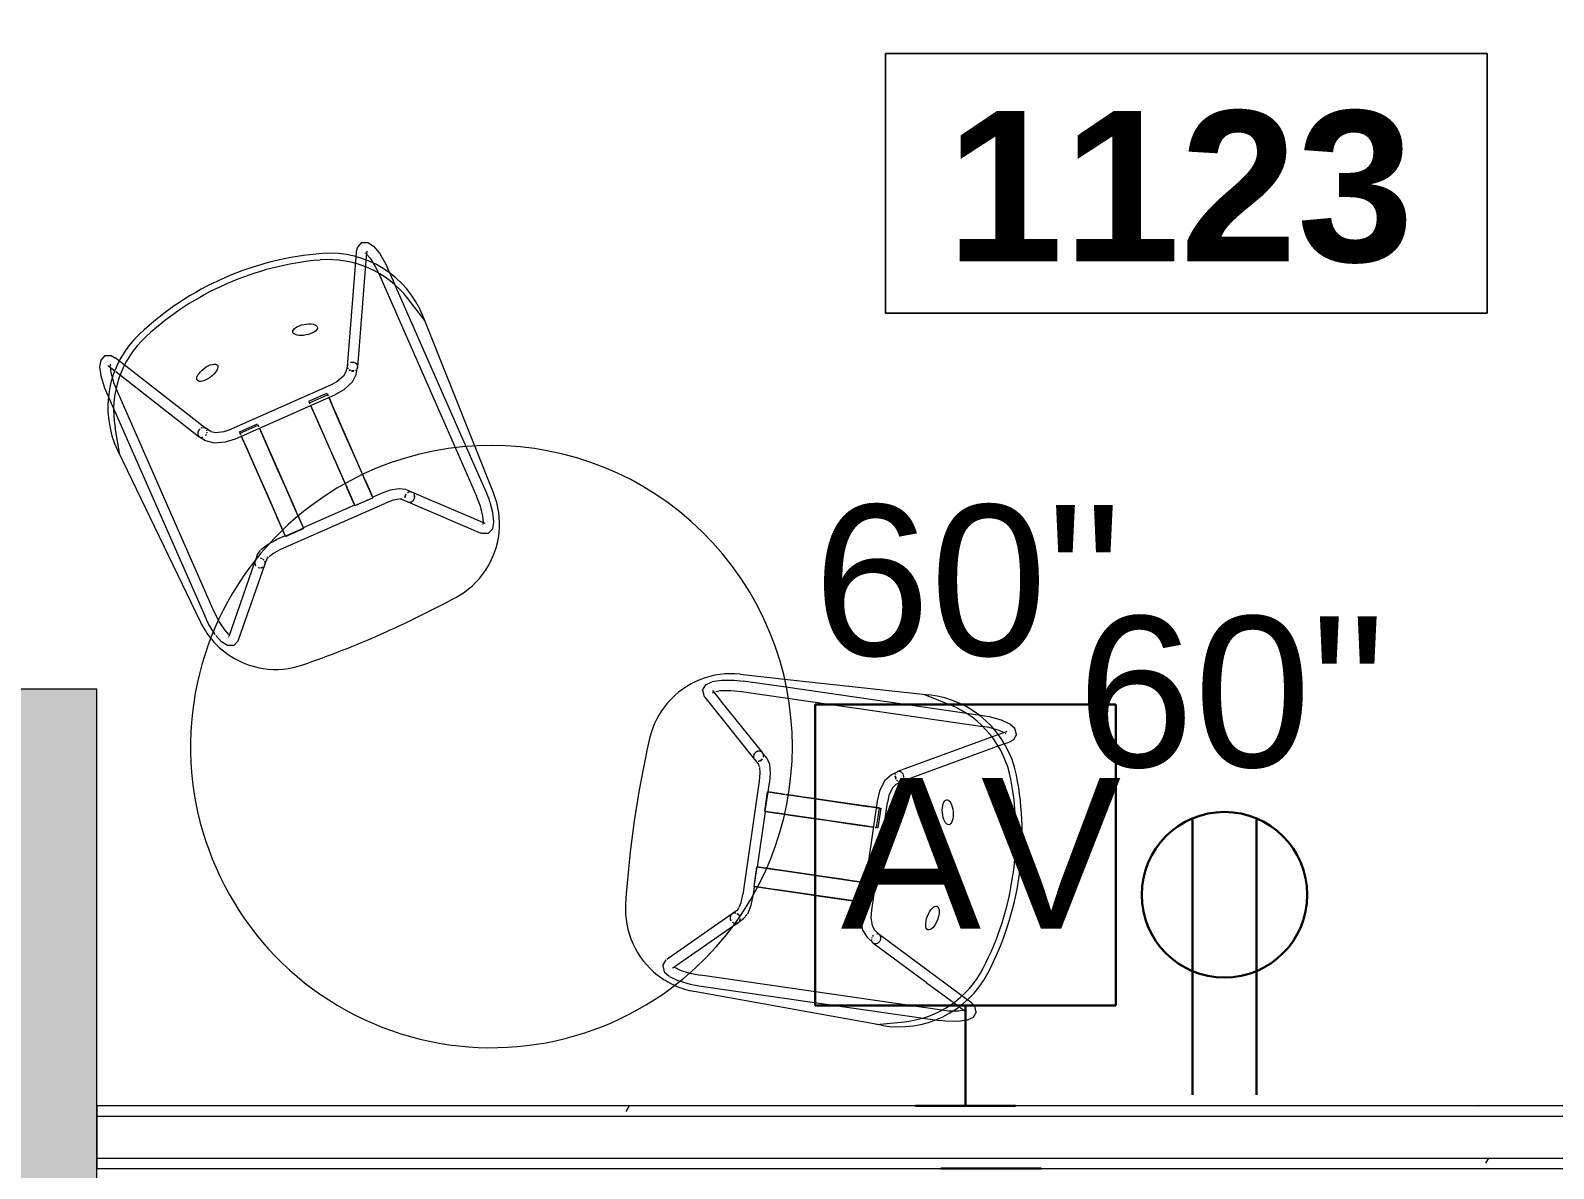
# Model space of a CAD drawing. Header units: inches. Extents: x 6664 to 8129, y 209 to 1287.
# Drawn here: x 6723 to 6814.1, y 759.2 to 827.2 of the extents above; entities that cross this region are included whole.
import ezdxf

# ---------------------------------------------------------------- set-up
doc = ezdxf.new("R2010")
doc.units = ezdxf.units.IN
doc.header["$MEASUREMENT"] = 0
for name, color, linetype, lineweight in [('A-ANNO-NOTE', 131, 'Continuous', 30), ('A-AREA-IDEN', 2, 'Continuous', 9), ('A-COLS', 52, 'Continuous', 13), ('A-WALL', 113, 'Continuous', 13), ('A-WALL-PATT', 111, 'Continuous', 13), ('I-FURN', 30, 'Continuous', 9), ('I-WALL', 2, 'Continuous', 9)]:
    doc.layers.add(name, color=color, linetype=linetype, lineweight=lineweight)
doc.styles.add('Swis721 Lt BT', font='swissl.ttf', dxfattribs={"height": 9})
doc.styles.add('Swis721 Lt BT_B', font='', dxfattribs={"height": 9})
doc.styles.get('Swis721 Lt BT_B').set_extended_font_data('Swis721 Lt BT', bold=True)
pattern_1 = [(0, (0, 0), (30.72, 7.68), [1.267, -21.773, 1.267, -21.773, -122.88]), (0, (0, 0), (30.72, 7.68), [-46.08, 1.267, -44.813, 1.267, -21.773, -53.76]), (0, (0, 0), (30.72, 7.68), [-115.2, 1.267, -14.093, 1.267, -37.133]), (120, (11.52, 3.84), (-22.011075, 22.7643), [1.267, -21.773, 1.267, -21.773, -122.88]), (120, (11.52, 3.84), (-22.011075, 22.7643), [-46.08, 1.267, -44.813, 1.267, -21.773, -53.76]), (120, (11.52, 3.84), (-22.011075, 22.7643), [-115.2, 1.267, -14.093, 1.267, -37.133]), (240, (15.36, 19.2), (-8.708925, -30.4443), [1.267, -21.773, 1.267, -21.773, -122.88]), (240, (15.36, 19.2), (-8.708925, -30.4443), [-46.08, 1.267, -44.813, 1.267, -21.773, -53.76]), (240, (15.36, 19.2), (-8.708925, -30.4443), [-115.2, 1.267, -14.093, 1.267, -37.133])]

# ---------------------------------------------------------------- blocks, each defined once
blk = doc.blocks.new('MEZ-Round_Top-Davis_Furniture-2 - 36x36x29-R-7001319-11th FLOOR POWER _ SIGNAL')
at = {"layer": 'I-FURN'}
for start, end in [(90, 270), (270, 90)]:
    blk.add_arc((0, 0), 18, start, end, dxfattribs=at)
blk = doc.blocks.new('HighTower_Eyes_Guest1 - HighTower_Eyes_Guest-V110-11th FLOOR POWER _ SIGNAL')
at = {"layer": 'I-FURN'}
for p, q in [((-7.715, 8.958), (-7.877, 9.259)), ((7.877, 9.259), (7.715, 8.958)), ((-8.471, 9.029), (-8.427, 8.964)), ((-8.427, 8.964), (-8.197, 8.536)), ((-8.327, 8.987), (-8.357, 8.936)), ((-8.302, 9.029), (-8.326, 8.989)), ((-8.175, 8.495), (-5.18, 2.919)), ((-4.629, 3.215), (-7.715, 8.958)), ((7.595, 8.734), (4.621, 3.199)), ((5.171, 2.904), (8.197, 8.536)), ((7.715, 8.958), (7.607, 8.757)), ((8.197, 8.536), (8.427, 8.964)), ((8.326, 8.989), (8.357, 8.938)), ((8.471, 9.029), (8.427, 8.964)), ((8.525, 8.218), (8.561, 7.955)), ((-9.199, 7.566), (-9.199, 7.229)), ((-8.574, -7.02), (-8.574, 7.566)), ((8.561, 7.955), (8.574, 7.566)), ((8.574, 7.566), (8.574, -3.887)), ((9.199, 7.229), (9.199, 7.566)), ((-9.199, 7.229), (-9.199, -7.02)), ((9.199, 6.555), (9.199, 7.185)), ((9.199, -4.117), (9.199, 6.533)), ((-9.968, 3.844), (-9.567, 5.453)), ((9.968, 3.844), (9.567, 5.453)), ((-9.978, 4.107), (-9.581, -7.252)), ((9.684, -4.295), (9.978, 4.107)), ((-5.162, 2.9), (-4.924, 2.564)), ((-4.414, 2.926), (-4.652, 3.262)), ((4.652, 3.262), (4.414, 2.926)), ((4.924, 2.564), (5.162, 2.9)), ((-3.859, 1.998), (-3.251, 1.942)), ((-3.682, 2.601), (-3.251, 2.567)), ((3.251, 2.567), (-3.251, 2.567)), ((-3.251, 1.942), (3.251, 1.942)), ((-2.858, 2.223), (-1.677, 2.223)), ((-2.858, 2.103), (-2.858, 2.174)), ((-2.858, 2.174), (-2.858, 2.121)), ((-2.858, 2.121), (-1.677, 2.121)), ((-2.858, 2.037), (-2.858, 2.099)), ((-2.858, 2.099), (-2.858, 2.037)), ((-2.858, 1.758), (-2.858, 1.958)), ((-2.858, 1.954), (-2.858, 1.45)), ((-1.677, 2.161), (-1.677, 2.103)), ((-1.677, 2.037), (-1.677, 2.087)), ((-1.677, 2.087), (-1.677, 2.037)), ((-1.677, 1.958), (-1.677, 1.758)), ((-1.677, 1.45), (-1.677, 1.954)), ((1.677, 2.223), (2.858, 2.223)), ((1.677, 2.121), (1.677, 2.179)), ((1.677, 2.179), (1.677, 2.121)), ((1.677, 2.121), (2.858, 2.121)), ((1.677, 2.053), (1.677, 2.103)), ((1.677, 2.103), (1.677, 2.053)), ((1.677, 1.962), (1.677, 0.384)), ((1.677, 1.758), (1.677, 1.958)), ((2.858, 2.121), (2.858, 2.179)), ((2.858, 2.179), (2.858, 2.108)), ((2.858, 2.041), (2.858, 2.103)), ((2.858, 2.103), (2.858, 2.041)), ((2.858, 1.958), (2.858, 1.758)), ((2.858, 1.45), (2.858, 1.956)), ((3.859, 1.998), (3.251, 1.942)), ((-2.858, 1.431), (-2.858, 1.758)), ((-2.858, 1.431), (-2.858, 0.384)), ((-2.858, -3.207), (-2.858, 1.431)), ((-1.677, 1.758), (-1.677, 1.662)), ((-1.677, 1.662), (-1.677, 1.551)), ((-1.677, 1.551), (-1.677, 1.431)), ((-1.677, 1.431), (-1.677, -3.207)), ((-1.677, 0.384), (-1.677, 1.431)), ((1.677, 1.431), (1.677, 1.758)), ((1.677, -3.197), (1.677, 1.431)), ((2.858, 1.758), (2.858, 1.662)), ((2.858, 1.662), (2.858, 1.551)), ((2.858, 1.551), (2.858, 1.431)), ((2.858, 1.431), (2.858, -3.127)), ((2.858, 0.384), (2.858, 1.431)), ((-2.858, 0.384), (-2.858, -0.754)), ((-1.677, -0.754), (-1.677, 0.384)), ((1.677, 0.384), (1.677, -0.754)), ((2.858, -0.754), (2.858, 0.384)), ((-2.858, -0.754), (-2.858, -1.82)), ((-1.677, -1.82), (-1.677, -0.754)), ((1.677, -0.754), (1.677, -1.82)), ((2.858, -1.82), (2.858, -0.754)), ((-2.858, -1.82), (-2.858, -3.073)), ((-1.677, -3.073), (-1.677, -1.82)), ((1.677, -1.82), (1.677, -3.073)), ((2.858, -3.073), (2.858, -1.82)), ((-2.858, -3.073), (-2.858, -4.233)), ((-2.858, -3.373), (-2.858, -3.207)), ((-2.858, -3.535), (-2.858, -3.373)), ((-2.858, -4.233), (-2.858, -3.535)), ((-1.677, -3.855), (-1.677, -3.073)), ((-1.677, -3.207), (-1.677, -3.535)), ((-1.677, -3.535), (-1.677, -3.855)), ((1.677, -3.073), (1.677, -3.197)), ((1.677, -3.245), (1.677, -4.557)), ((1.677, -3.535), (1.677, -3.245)), ((1.677, -4.557), (1.677, -3.535)), ((2.858, -3.127), (2.858, -3.073)), ((2.858, -3.127), (2.858, -3.207)), ((2.858, -3.207), (2.858, -3.127)), ((2.858, -3.23), (2.858, -3.535)), ((2.858, -4.582), (2.858, -3.23)), ((2.858, -3.535), (2.858, -4.582)), ((-2.858, -4.233), (-2.858, -4.583)), ((-2.858, -4.602), (-2.858, -4.233)), ((-1.677, -3.855), (-1.677, -4.602)), ((-1.677, -4.583), (-1.677, -3.855)), ((8.574, -3.887), (8.574, -7.02)), ((9.199, -7.02), (9.199, -4.117)), ((9.581, -7.252), (9.684, -4.295)), ((-5.177, -5.295), (-8.377, -8.719)), ((-5.124, -5.238), (-5.177, -5.295)), ((-4.85, -4.951), (-5.128, -5.245)), ((-4.85, -4.951), (-4.565, -4.774)), ((-4.673, -5.674), (-4.396, -5.38)), ((-4.52, -4.746), (-3.984, -4.616)), ((-4.397, -5.381), (-4.279, -5.323)), ((-3.984, -4.616), (-3.836, -4.606)), ((-3.836, -4.606), (-3.731, -4.599)), ((-3.697, -4.596), (-3.421, -4.578)), ((-2.858, -4.578), (-3.421, -4.578)), ((-3.421, -5.203), (3.421, -5.203)), ((-2.858, -4.578), (-2.858, -4.589)), ((-2.858, -4.602), (-2.858, -4.578)), ((-2.858, -4.589), (-2.858, -4.614)), ((-1.677, -4.602), (-2.858, -4.602)), ((-2.858, -4.614), (-1.677, -4.614)), ((1.677, -4.578), (-1.677, -4.578)), ((-1.677, -4.589), (-1.677, -4.578)), ((-1.677, -4.578), (-1.677, -4.602)), ((-1.677, -4.614), (-1.677, -4.589)), ((1.677, -4.589), (1.677, -4.578)), ((1.677, -4.578), (1.677, -4.602)), ((1.677, -4.614), (1.677, -4.589)), ((1.677, -4.602), (2.858, -4.602)), ((2.858, -4.614), (1.677, -4.614)), ((3.421, -4.578), (2.858, -4.578)), ((2.858, -4.583), (2.858, -4.578)), ((2.858, -4.578), (2.858, -4.589)), ((2.858, -4.578), (2.858, -4.578)), ((2.858, -4.602), (2.858, -4.583)), ((2.858, -4.589), (2.858, -4.614)), ((4.397, -5.381), (4.279, -5.323)), ((4.396, -5.38), (4.673, -5.674)), ((5.128, -5.245), (4.85, -4.951)), ((6.11, -6.294), (5.124, -5.239)), ((-7.92, -9.146), (-4.667, -5.665)), ((4.668, -5.666), (7.92, -9.146)), ((8.377, -8.719), (6.128, -6.313)), ((-8.547, -7.576), (-8.574, -7.02)), ((-9.074, -8.305), (-9.096, -8.146)), ((9.074, -8.305), (9.159, -7.693)), ((-8.383, -8.726), (-8.377, -8.719)), ((8.252, -8.719), (8.279, -8.678)), ((8.32, -8.615), (8.441, -8.267)), ((8.383, -8.726), (8.377, -8.719)), ((8.669, -9.188), (8.898, -8.853)), ((8.903, -8.845), (9.074, -8.305)), ((8.315, -9.333), (8.669, -9.188))]:
    blk.add_line(p, q, dxfattribs=at)
at = {"layer": 'I-FURN', "flags": 128}
for points in [[(-8.387, 9.629), (-8.728, 9.487), (-8.949, 9.15), (-9.106, 8.614), (-9.192, 7.871), (-9.199, 7.566)], [(-8.387, 9.629), (-8.046, 9.487), (-7.877, 9.259)], [(8.387, 9.629), (8.046, 9.487), (7.877, 9.259)], [(8.387, 9.629), (8.728, 9.487), (8.949, 9.15), (9.106, 8.614), (9.192, 7.871), (9.199, 7.566)], [(-8.525, 8.218), (-8.561, 7.955), (-8.574, 7.566)], [(-8.381, 8.878), (-8.479, 8.562), (-8.525, 8.218)], [(8.381, 8.878), (8.479, 8.562), (8.525, 8.218)], [(-4.414, 2.926), (-4.173, 2.748), (-3.682, 2.601)], [(4.414, 2.926), (4.173, 2.748), (3.682, 2.601), (3.251, 2.567)], [(-4.924, 2.564), (-4.508, 2.217), (-3.859, 1.998)], [(4.924, 2.564), (4.508, 2.217), (3.859, 1.998)], [(-4.237, -5.313), (-3.909, -5.236), (-3.421, -5.203)], [(4.85, -4.951), (4.52, -4.746), (3.984, -4.616), (3.421, -4.578)], [(4.237, -5.313), (3.909, -5.236), (3.421, -5.203)], [(-9.096, -8.146), (-9.18, -7.548), (-9.199, -7.02)], [(8.441, -8.267), (8.543, -7.661), (8.574, -7.02)], [(9.166, -7.65), (9.18, -7.548), (9.199, -7.02)], [(-8.32, -8.615), (-8.441, -8.267), (-8.543, -7.661), (-8.547, -7.576)], [(-8.315, -9.333), (-8.669, -9.188), (-8.903, -8.845), (-9.058, -8.354)], [(-8.315, -9.333), (-7.962, -9.188), (-7.92, -9.146)], [(8.314, -9.332), (7.962, -9.188), (7.92, -9.146)]]:
    blk.add_lwpolyline(points, dxfattribs=at)
at = {"layer": 'I-FURN'}
for centre, radius, start, end in [((0, -6.944), 17.943, 70.52754, 109.47246), ((0, -6.944), 17.943, 70.52754, 109.47246), ((0, -6.944), 17.568, 71.10821, 108.89179), ((-3.981, 4.316), 6, 109.47246, 182), ((-3.746, 4.001), 6, 108.89179, 166), ((3.746, 4.001), 6, 14, 71.10821), ((3.981, 4.316), 6, 358, 70.52754), ((-4.584, -7.077), 5, 182, 195.88605), ((4.584, -7.077), 5, 330.22789, 358), ((-4.584, -7.077), 5, 195.96473, 237.54422), ((4.584, -7.077), 5, 274.68367, 330.22789), ((-4.584, -7.077), 5, 237.54422, 265.31633), ((0, 48.875), 61.139, 265.31633, 270), ((0, 48.875), 61.139, 270, 274.68367)]:
    blk.add_arc(centre, radius, start, end, dxfattribs=at)
for centre, major_axis in [((-3.194, 6.224), (0.731, 0.169)), ((3.194, 6.224), (-0.731, 0.169))]:
    blk.add_ellipse(centre, major_axis=major_axis, ratio=0.429347, dxfattribs=at)
for centre, major_axis, ratio, start_param, end_param in [((-4.904, 3.067), (0.275, 0.148), 0.846149, 2.575837, 2.837636), ((-4.904, 3.067), (0.275, 0.148), 0.846149, 2.314038, 2.575837), ((-4.904, 3.067), (0.275, 0.148), 0.846149, 2.837636, 3.099436), ((-4.907, 3.081), (0.255, 0.181), 0.826969, 2.348734, 2.610534), ((-4.907, 3.081), (0.255, 0.181), 0.826969, 2.610534, 2.872333), ((-4.904, 3.067), (0.275, 0.148), 0.846149, 3.099436, 3.546392), ((-4.904, 3.067), (0.275, 0.148), 0.846149, 2.052238, 2.314038), ((-4.907, 3.081), (0.255, 0.181), 0.826969, 3.134132, 3.328636), ((-4.904, 3.067), (0.275, 0.148), 0.846149, 1.26684, 2.052238), ((-4.907, 3.081), (0.255, 0.181), 0.826969, 3.670142, 3.899693), ((-4.904, 3.067), (0.275, 0.148), 0.846149, 0.847322, 1.005041), ((-4.907, 3.081), (0.255, 0.181), 0.826969, 4.507518, 4.704929), ((-4.904, 3.067), (0.275, 0.148), 0.846149, 4.670232, 4.932031), ((-4.904, 3.067), (0.275, 0.148), 0.846149, 0.56645, 0.743241), ((-4.904, 3.067), (0.275, 0.148), 0.846149, 0.245101, 0.481442), ((-4.904, 3.067), (0.275, 0.148), 0.846149, 5.193831, 5.348703), ((-4.904, 3.067), (0.275, 0.148), 0.846149, 0, 0.219642), ((-4.907, 3.081), (0.255, 0.181), 0.826969, 6.042005, 6.283185), ((-4.904, 3.067), (0.275, 0.148), 0.846149, 6.241028, 6.283185), ((-4.907, 3.081), (0.255, 0.181), 0.826969, 5.50754, 5.687096), ((4.896, 3.052), (-0.275, 0.148), 0.846149, 0.345403, 0.565756), ((4.896, 3.052), (-0.275, 0.148), 0.846149, 6.063543, 6.500328), ((4.896, 3.052), (-0.275, 0.148), 0.846149, 0.827555, 1.089355), ((4.907, 3.081), (-0.255, 0.181), 0.826969, 0, 0.24118), ((4.907, 3.081), (-0.255, 0.181), 0.826969, 1.144881, 1.316457), ((4.896, 3.052), (-0.275, 0.148), 0.846149, 5.801744, 5.998375), ((4.896, 3.052), (-0.275, 0.148), 0.846149, 1.354803, 1.853974), ((4.907, 3.081), (-0.255, 0.181), 0.826969, 1.606635, 1.840056), ((4.907, 3.081), (-0.255, 0.181), 0.826969, 1.940439, 2.101855), ((4.896, 3.052), (-0.275, 0.148), 0.846149, 4.492747, 5.172895), ((4.896, 3.052), (-0.275, 0.148), 0.846149, 2.218705, 2.398351), ((4.896, 3.052), (-0.275, 0.148), 0.846149, 3.18375, 4.492747), ((4.896, 3.052), (-0.275, 0.148), 0.846149, 2.707661, 3.18375), ((4.907, 3.081), (-0.255, 0.181), 0.826969, 2.887254, 3.141593), ((4.907, 3.081), (-0.255, 0.181), 0.826969, 3.141593, 3.149053), ((4.907, 3.081), (-0.255, 0.181), 0.826969, 3.479886, 3.672652), ((-4.9, -5.46), (-0.227, 0.214), 0.915808, 0.507583, 0.712684), ((-4.9, -5.46), (-0.227, 0.214), 0.915808, 0.784647, 0.974484), ((-4.895, -5.452), (-0.228, 0.213), 0.916448, 0.533321, 0.702853), ((-4.9, -5.46), (-0.227, 0.214), 0.915808, 0.244358, 0.450885), ((-4.895, -5.452), (-0.228, 0.213), 0.916448, 0.271522, 0.444268), ((-4.9, -5.46), (-0.227, 0.214), 0.915808, 0, 0.178404), ((-4.895, -5.452), (-0.228, 0.213), 0.916448, 0.009723, 0.194429), ((-4.9, -5.46), (-0.227, 0.214), 0.915808, 6.210471, 6.283185), ((-4.895, -5.452), (-0.228, 0.213), 0.916448, 0, 0.009723), ((-4.895, -5.452), (-0.228, 0.213), 0.916448, 6.085588, 6.283185), ((-4.9, -5.46), (-0.227, 0.214), 0.915808, 5.948672, 6.135181), ((-4.895, -5.452), (-0.228, 0.213), 0.916448, 5.56365, 5.74036), ((-4.895, -5.452), (-0.228, 0.213), 0.916448, 4.511012, 4.953354), ((-4.895, -5.452), (-0.228, 0.213), 0.916448, 4.198513, 4.460312), ((-4.9, -5.46), (-0.227, 0.214), 0.915808, 4.146457, 4.377876), ((-4.895, -5.452), (-0.228, 0.213), 0.916448, 3.715896, 3.900759), ((4.896, -5.452), (0.228, 0.213), 0.916448, 1.333117, 2.084672), ((4.9, -5.46), (0.227, 0.214), 0.915808, 1.708067, 1.90531), ((4.9, -5.46), (0.227, 0.214), 0.915808, 1.381711, 1.64351), ((4.896, -5.452), (0.228, 0.213), 0.916448, 0.777465, 0.963998), ((4.896, -5.452), (0.228, 0.213), 0.916448, 0.513876, 0.700969), ((4.9, -5.46), (0.227, 0.214), 0.915808, 0.433971, 0.596313), ((4.9, -5.46), (0.227, 0.214), 0.915808, 0.148004, 0.325533), ((4.896, -5.452), (0.228, 0.213), 0.916448, 0, 0.197494), ((4.9, -5.46), (0.227, 0.214), 0.915808, 0, 0.072714), ((4.896, -5.452), (0.228, 0.213), 0.916448, 6.273463, 6.283185), ((4.896, -5.452), (0.228, 0.213), 0.916448, 6.011663, 6.273463), ((4.9, -5.46), (0.227, 0.214), 0.915808, 6.0941, 6.283185), ((4.896, -5.452), (0.228, 0.213), 0.916448, 5.304591, 5.488065), ((4.9, -5.46), (0.227, 0.214), 0.915808, 5.308702, 5.498326), ((4.896, -5.452), (0.228, 0.213), 0.916448, 5.567762, 5.749864), ((4.9, -5.46), (0.227, 0.214), 0.915808, 5.570501, 5.770366), ((-4.9, -5.46), (-0.227, 0.214), 0.915808, 1.578955, 1.759882), ((-4.895, -5.452), (-0.228, 0.213), 0.916448, 1.580519, 1.75543), ((-4.9, -5.46), (-0.227, 0.214), 0.915808, 1.842905, 1.986222), ((-4.895, -5.452), (-0.228, 0.213), 0.916448, 1.842318, 1.99431), ((-4.9, -5.46), (-0.227, 0.214), 0.915808, 2.105874, 2.283481), ((-4.895, -5.452), (-0.228, 0.213), 0.916448, 2.104118, 2.283912), ((-4.9, -5.46), (-0.227, 0.214), 0.915808, 2.369337, 2.54528), ((-4.895, -5.452), (-0.228, 0.213), 0.916448, 2.365917, 2.550664), ((-4.895, -5.452), (-0.228, 0.213), 0.916448, 2.889516, 3.413115), ((-4.9, -5.46), (-0.227, 0.214), 0.915808, 3.068879, 3.330678), ((-4.895, -5.452), (-0.228, 0.213), 0.916448, 3.44224, 3.65847), ((4.896, -5.452), (0.228, 0.213), 0.916448, 2.870071, 3.393669), ((4.9, -5.46), (0.227, 0.214), 0.915808, 2.952507, 3.214307), ((4.896, -5.452), (0.228, 0.213), 0.916448, 3.444857, 3.655469), ((4.9, -5.46), (0.227, 0.214), 0.915808, 3.476106, 3.64927), ((4.9, -5.46), (0.227, 0.214), 0.915808, 3.737905, 4.703854), ((4.896, -5.452), (0.228, 0.213), 0.916448, 3.825093, 3.917268), ((4.896, -5.452), (0.228, 0.213), 0.916448, 3.990302, 4.179068), ((4.896, -5.452), (0.228, 0.213), 0.916448, 4.52041, 4.702666), ((4.896, -5.452), (0.228, 0.213), 0.916448, 4.784237, 4.964466), ((4.9, -5.46), (0.227, 0.214), 0.915808, 4.785103, 4.967793), ((4.896, -5.452), (0.228, 0.213), 0.916448, 5.047749, 5.226265), ((4.9, -5.46), (0.227, 0.214), 0.915808, 5.046902, 5.232443)]:
    blk.add_ellipse(centre, major_axis=major_axis, ratio=ratio, start_param=start_param, end_param=end_param, dxfattribs=at)
blk = doc.blocks.new('HighTower_Eyes_Guest1 - HighTower_Eyes_Guest-V111-11th FLOOR POWER _ SIGNAL')
at = {"layer": 'I-FURN'}
for p, q in [((-8.314, 9.332), (-7.962, 9.188)), ((-4.667, 5.665), (-7.92, 9.146)), ((7.92, 9.146), (4.668, 5.666)), ((7.962, 9.188), (7.92, 9.146)), ((8.314, 9.332), (7.962, 9.188)), ((-9.086, 8.221), (-9.18, 7.548)), ((-8.383, 8.726), (-8.377, 8.719)), ((-8.377, 8.719), (-8.279, 8.616)), ((-8.25, 8.584), (-5.485, 5.625)), ((7.862, 8.169), (8.377, 8.719)), ((8.252, 8.719), (8.279, 8.678)), ((8.383, 8.726), (8.377, 8.719)), ((-9.18, 7.548), (-9.199, 7.02)), ((5.124, 5.239), (7.851, 8.157)), ((-9.978, -4.107), (-9.581, 7.252)), ((-9.199, 7.02), (-9.199, -7.229)), ((-8.574, -7.566), (-8.574, 7.02)), ((8.574, 7.02), (8.574, 4.246)), ((9.199, 4.432), (9.199, 7.02)), ((9.581, 7.252), (9.675, 4.573)), ((-5.485, 5.625), (-5.124, 5.238)), ((-4.396, 5.38), (-4.673, 5.674)), ((4.673, 5.674), (4.396, 5.38)), ((-5.128, 5.245), (-4.85, 4.951)), ((-4.85, 4.951), (-4.565, 4.774)), ((-4.52, 4.746), (-3.984, 4.616)), ((-4.397, 5.381), (-4.279, 5.323)), ((-4.237, 5.313), (-3.909, 5.236)), ((-3.984, 4.616), (-3.421, 4.578)), ((-3.909, 5.236), (-3.421, 5.203)), ((3.421, 5.203), (-3.421, 5.203)), ((-3.421, 4.578), (-3.195, 4.578)), ((-3.195, 4.578), (-2.858, 4.578)), ((-1.677, 4.614), (-2.858, 4.614)), ((-2.858, 4.614), (-2.858, 4.589)), ((-2.858, 4.602), (-1.677, 4.602)), ((-2.858, 4.578), (-2.858, 4.602)), ((-2.858, 4.447), (-2.858, 4.602)), ((-2.858, 4.589), (-2.858, 4.578)), ((-2.858, 4.583), (-2.858, 4.447)), ((-1.677, 4.589), (-1.677, 4.614)), ((-1.677, 4.602), (-1.677, 4.578)), ((-1.677, 4.602), (-1.677, 4.064)), ((-1.677, 4.578), (-1.677, 4.589)), ((-1.677, 4.064), (-1.677, 4.583)), ((-1.677, 4.578), (1.677, 4.578)), ((1.677, 4.589), (1.677, 4.614)), ((1.677, 4.614), (2.858, 4.614)), ((1.677, 3.535), (1.677, 4.602)), ((1.677, 4.602), (1.677, 4.578)), ((2.858, 4.602), (1.677, 4.602)), ((1.677, 4.578), (1.677, 4.589)), ((1.677, 4.583), (1.677, 3.46)), ((2.858, 4.614), (2.858, 4.589)), ((2.858, 4.583), (2.858, 4.602)), ((2.858, 4.602), (2.858, 3.535)), ((2.858, 4.589), (2.858, 4.578)), ((2.858, 3.535), (2.858, 4.583)), ((2.858, 4.578), (2.858, 4.583)), ((2.858, 4.578), (3.421, 4.578)), ((2.858, 4.578), (2.858, 4.578)), ((3.909, 5.236), (3.421, 5.203)), ((4.237, 5.313), (3.909, 5.236)), ((4.397, 5.381), (4.279, 5.323)), ((4.85, 4.951), (5.128, 5.245)), ((9.675, 4.573), (9.978, -4.107)), ((-2.858, 3.535), (-2.858, 4.447)), ((-2.858, 4.447), (-2.858, 3.073)), ((-1.677, 3.073), (-1.677, 4.039)), ((-1.677, 4.039), (-1.677, 3.535)), ((8.574, 4.246), (8.574, -7.566)), ((9.199, -7.185), (9.199, 4.432)), ((-2.858, 3.207), (-2.858, 3.535)), ((-2.858, -1.431), (-2.858, 3.207)), ((-2.858, 3.073), (-2.858, 1.82)), ((-1.677, 3.535), (-1.677, 3.207)), ((-1.677, 3.207), (-1.677, -1.431)), ((-1.677, 1.82), (-1.677, 3.073)), ((1.677, 3.461), (1.677, 3.535)), ((1.677, 3.207), (1.677, 3.461)), ((1.677, 3.46), (1.677, 3.073)), ((1.677, -1.431), (1.677, 3.207)), ((1.677, 3.073), (1.677, 1.82)), ((2.858, 3.411), (2.858, 3.499)), ((2.858, 3.499), (2.858, 3.411)), ((2.858, 3.073), (2.858, 3.373)), ((2.858, 3.373), (2.858, 3.207)), ((2.858, 3.207), (2.858, -1.431)), ((2.858, 2.448), (2.858, 3.073)), ((2.858, 1.82), (2.858, 2.448)), ((-2.858, 1.82), (-2.858, 0.754)), ((-1.677, 0.754), (-1.677, 1.82)), ((1.677, 1.82), (1.677, 0.754)), ((2.858, 0.754), (2.858, 1.82)), ((-2.858, 0.754), (-2.858, 0.181)), ((-2.858, 0.181), (-2.858, -0.384)), ((-1.677, -0.384), (-1.677, 0.754)), ((1.677, 0.754), (1.677, -0.384)), ((2.858, 0.181), (2.858, 0.754)), ((2.858, -0.384), (2.858, 0.181)), ((-2.858, -0.384), (-2.858, -1.954)), ((-1.677, -1.954), (-1.677, -0.384)), ((1.677, -0.384), (1.677, -1.962)), ((2.858, -1.956), (2.858, -0.384)), ((-2.858, -1.551), (-2.858, -1.431)), ((-2.858, -1.758), (-2.858, -1.551)), ((-2.858, -1.97), (-2.858, -1.758)), ((-1.677, -1.431), (-1.677, -1.758)), ((-1.677, -1.758), (-1.677, -1.958)), ((1.677, -1.551), (1.677, -1.431)), ((1.677, -1.758), (1.677, -1.551)), ((1.677, -1.958), (1.677, -1.758)), ((2.858, -1.431), (2.858, -1.662)), ((2.858, -1.662), (2.858, -1.758)), ((2.858, -1.758), (2.858, -1.958)), ((-4.924, -2.564), (-5.162, -2.9)), ((3.251, -1.942), (-3.251, -1.942)), ((-3.251, -2.567), (3.251, -2.567)), ((-2.858, -1.987), (-2.858, -2.034)), ((-2.858, -2.034), (-2.858, -1.987)), ((-2.858, -2.037), (-2.858, -2.099)), ((-2.858, -2.099), (-2.858, -2.037)), ((-2.858, -2.174), (-2.858, -2.103)), ((-2.858, -2.121), (-2.858, -2.174)), ((-1.677, -2.121), (-2.858, -2.121)), ((-1.677, -2.223), (-2.858, -2.223)), ((-1.677, -2.037), (-1.677, -2.087)), ((-1.677, -2.087), (-1.677, -2.037)), ((-1.677, -2.103), (-1.677, -2.161)), ((1.677, -2.053), (1.677, -2.103)), ((1.677, -2.103), (1.677, -2.053)), ((1.677, -2.121), (1.677, -2.179)), ((1.677, -2.179), (1.677, -2.121)), ((2.858, -2.121), (1.677, -2.121)), ((2.858, -2.223), (1.677, -2.223)), ((2.858, -1.99), (2.858, -2.037)), ((2.858, -2.037), (2.858, -1.99)), ((2.858, -2.041), (2.858, -2.103)), ((2.858, -2.103), (2.858, -2.041)), ((2.858, -2.108), (2.858, -2.179)), ((2.858, -2.179), (2.858, -2.121)), ((5.162, -2.9), (4.924, -2.564)), ((-7.715, -8.958), (-4.629, -3.215)), ((-5.18, -2.919), (-7.049, -6.398)), ((-4.652, -3.262), (-4.414, -2.926)), ((4.414, -2.926), (4.173, -2.748)), ((4.414, -2.926), (4.652, -3.262)), ((4.621, -3.199), (7.715, -8.958)), ((8.197, -8.536), (5.171, -2.904)), ((-9.968, -3.844), (-9.567, -5.453)), ((9.968, -3.844), (9.567, -5.453)), ((-9.199, -7.229), (-9.199, -7.566)), ((-7.053, -6.407), (-8.175, -8.495)), ((9.199, -7.566), (9.199, -7.229)), ((-8.471, -9.029), (-8.427, -8.964)), ((-8.197, -8.536), (-8.427, -8.964)), ((-8.327, -8.987), (-8.357, -8.936)), ((-7.877, -9.259), (-7.715, -8.958)), ((7.715, -8.958), (7.877, -9.259)), ((8.427, -8.964), (8.197, -8.536)), ((8.326, -8.989), (8.357, -8.938)), ((8.471, -9.029), (8.427, -8.964))]:
    blk.add_line(p, q, dxfattribs=at)
at = {"layer": 'I-FURN', "flags": 128}
for points in [[(-8.315, 9.333), (-8.669, 9.188), (-8.898, 8.853)], [(8.315, 9.333), (8.669, 9.188), (8.898, 8.853)], [(-8.903, 8.845), (-9.074, 8.305), (-9.086, 8.221)], [(-8.32, 8.615), (-8.441, 8.267), (-8.528, 7.748)], [(8.343, 8.549), (8.441, 8.267), (8.543, 7.661), (8.574, 7.02)], [(8.903, 8.845), (9.074, 8.305), (9.18, 7.548), (9.199, 7.02)], [(-8.528, 7.748), (-8.543, 7.661), (-8.574, 7.02)], [(4.85, 4.951), (4.52, 4.746), (3.984, 4.616), (3.421, 4.578)], [(-4.924, -2.564), (-4.508, -2.217), (-3.859, -1.998), (-3.251, -1.942)], [(-4.414, -2.926), (-4.173, -2.748), (-3.682, -2.601), (-3.251, -2.567)], [(4.924, -2.564), (4.508, -2.217), (3.859, -1.998), (3.251, -1.942)], [(4.173, -2.748), (3.682, -2.601), (3.251, -2.567)], [(-8.387, -9.629), (-8.728, -9.487), (-8.949, -9.15), (-9.106, -8.614), (-9.192, -7.871), (-9.199, -7.566)], [(-8.525, -8.218), (-8.561, -7.955), (-8.574, -7.566)], [(8.387, -9.629), (8.728, -9.487), (8.949, -9.15), (9.106, -8.614), (9.192, -7.871), (9.199, -7.566)], [(8.525, -8.218), (8.561, -7.955), (8.574, -7.566)], [(-8.381, -8.878), (-8.479, -8.562), (-8.525, -8.218)], [(8.381, -8.878), (8.479, -8.562), (8.525, -8.218)], [(-8.387, -9.629), (-8.046, -9.487), (-7.877, -9.259)], [(8.387, -9.629), (8.046, -9.487), (7.877, -9.259)]]:
    blk.add_lwpolyline(points, dxfattribs=at)
at = {"layer": 'I-FURN'}
for centre, radius, start, end in [((-4.584, 7.077), 5, 94.68367, 122.45578), ((0, -48.875), 61.139, 85.31633, 94.68367), ((4.584, 7.077), 5, 57.54422, 85.31633), ((-4.584, 7.077), 5, 122.45578, 150.22789), ((4.584, 7.077), 5, 2, 57.54422), ((-4.584, 7.077), 5, 150.22789, 163.79069), ((-4.584, 7.077), 5, 164.11395, 178), ((-3.981, -4.316), 6, 178, 250.52754), ((3.981, -4.316), 6, 289.47246, 2), ((-3.746, -4.001), 6, 194, 251.10821), ((3.746, -4.001), 6, 288.89179, 346), ((0, 6.944), 17.943, 250.52754, 289.47246), ((0, 6.944), 17.943, 250.52754, 289.47246), ((0, 6.944), 17.568, 251.10821, 288.89179)]:
    blk.add_arc(centre, radius, start, end, dxfattribs=at)
for centre, major_axis, ratio, start_param, end_param in [((-4.9, 5.46), (0.227, 0.214), 0.915808, 2.167109, 2.356945), ((-4.895, 5.452), (0.228, 0.213), 0.916448, 2.175608, 2.345062), ((-4.9, 5.46), (0.227, 0.214), 0.915808, 1.90531, 2.091125), ((-4.9, 5.46), (0.227, 0.214), 0.915808, 1.381711, 1.562638), ((-4.895, 5.452), (0.228, 0.213), 0.916448, 1.386162, 1.561074), ((-4.9, 5.46), (0.227, 0.214), 0.915808, 1.119912, 1.298687), ((-4.895, 5.452), (0.228, 0.213), 0.916448, 1.122377, 1.299274), ((-4.9, 5.46), (0.227, 0.214), 0.915808, 0.858112, 1.035719), ((-4.895, 5.452), (0.228, 0.213), 0.916448, 0.85768, 1.037475), ((-4.9, 5.46), (0.227, 0.214), 0.915808, 0.596313, 0.772256), ((-4.895, 5.452), (0.228, 0.213), 0.916448, 0.590929, 0.775676), ((-4.9, 5.46), (0.227, 0.214), 0.915808, 0.334513, 0.508251), ((-4.895, 5.452), (0.228, 0.213), 0.916448, 0.317986, 0.513876), ((-4.895, 5.452), (0.228, 0.213), 0.916448, 0, 0.252077), ((-4.9, 5.46), (0.227, 0.214), 0.915808, 0, 0.072714), ((-4.9, 5.46), (0.227, 0.214), 0.915808, 6.0941, 6.283185), ((-4.895, 5.452), (0.228, 0.213), 0.916448, 6.273463, 6.283185), ((-4.895, 5.452), (0.228, 0.213), 0.916448, 6.011663, 6.273463), ((-4.895, 5.452), (0.228, 0.213), 0.916448, 5.766308, 5.982538), ((-4.895, 5.452), (0.228, 0.213), 0.916448, 5.524019, 5.708881), ((4.896, 5.452), (-0.228, 0.213), 0.916448, 6.031109, 6.554707), ((4.9, 5.46), (-0.227, 0.214), 0.915808, 0, 0.189085), ((4.9, 5.46), (-0.227, 0.214), 0.915808, 6.210471, 6.283185), ((4.896, 5.452), (-0.228, 0.213), 0.916448, 5.769309, 5.979921), ((4.9, 5.46), (-0.227, 0.214), 0.915808, 5.775508, 5.948672), ((4.896, 5.452), (-0.228, 0.213), 0.916448, 5.50751, 5.70291), ((4.9, 5.46), (-0.227, 0.214), 0.915808, 5.511438, 5.686873), ((4.896, 5.452), (-0.228, 0.213), 0.916448, 5.24571, 5.434476), ((4.9, 5.46), (-0.227, 0.214), 0.915808, 4.639675, 5.425073), ((4.896, 5.452), (-0.228, 0.213), 0.916448, 4.983911, 5.168812), ((4.896, 5.452), (-0.228, 0.213), 0.916448, 4.460312, 4.640541), ((4.9, 5.46), (-0.227, 0.214), 0.915808, 4.456985, 4.639675), ((4.896, 5.452), (-0.228, 0.213), 0.916448, 4.198513, 4.377029), ((4.9, 5.46), (-0.227, 0.214), 0.915808, 4.192335, 4.377876), ((4.896, 5.452), (-0.228, 0.213), 0.916448, 3.936713, 4.120187), ((4.9, 5.46), (-0.227, 0.214), 0.915808, 3.926452, 4.116076), ((-4.9, 5.46), (0.227, 0.214), 0.915808, 2.428908, 2.632778), ((-4.895, 5.452), (0.228, 0.213), 0.916448, 2.43874, 2.608271), ((-4.9, 5.46), (0.227, 0.214), 0.915808, 2.690708, 2.898318), ((-4.895, 5.452), (0.228, 0.213), 0.916448, 2.697325, 2.870071), ((-4.895, 5.452), (0.228, 0.213), 0.916448, 2.870071, 3.13187), ((-4.9, 5.46), (0.227, 0.214), 0.915808, 2.952507, 3.141593), ((-4.9, 5.46), (0.227, 0.214), 0.915808, 3.141593, 3.214307), ((-4.895, 5.452), (0.228, 0.213), 0.916448, 3.13187, 3.141593), ((-4.895, 5.452), (0.228, 0.213), 0.916448, 3.684418, 3.861128), ((-4.895, 5.452), (0.228, 0.213), 0.916448, 3.917268, 4.104054), ((-4.895, 5.452), (0.228, 0.213), 0.916448, 4.471424, 5.226265), ((-4.9, 5.46), (0.227, 0.214), 0.915808, 4.785103, 5.258757), ((4.896, 5.452), (-0.228, 0.213), 0.916448, 0.837853, 0.983714), ((4.896, 5.452), (-0.228, 0.213), 0.916448, 1.05692, 1.808476), ((4.9, 5.46), (-0.227, 0.214), 0.915808, 1.236283, 1.433525), ((4.9, 5.46), (-0.227, 0.214), 0.915808, 1.498082, 1.759882), ((4.896, 5.452), (-0.228, 0.213), 0.916448, 2.177595, 2.364128), ((4.896, 5.452), (-0.228, 0.213), 0.916448, 2.440623, 2.627717), ((4.9, 5.46), (-0.227, 0.214), 0.915808, 2.54528, 2.707622), ((4.9, 5.46), (-0.227, 0.214), 0.915808, 2.816059, 2.993589), ((4.896, 5.452), (-0.228, 0.213), 0.916448, 2.944098, 3.141593), ((4.9, 5.46), (-0.227, 0.214), 0.915808, 3.068879, 3.141593), ((4.896, 5.452), (-0.228, 0.213), 0.916448, 3.141593, 3.151315), ((4.896, 5.452), (-0.228, 0.213), 0.916448, 3.151315, 3.413115), ((4.9, 5.46), (-0.227, 0.214), 0.915808, 3.141593, 3.330678), ((4.9, 5.46), (-0.227, 0.214), 0.915808, 3.385556, 3.592477), ((4.896, 5.452), (-0.228, 0.213), 0.916448, 3.413115, 3.593723), ((4.896, 5.452), (-0.228, 0.213), 0.916448, 3.674914, 3.857016), ((4.9, 5.46), (-0.227, 0.214), 0.915808, 3.653484, 3.854277), ((-4.904, -3.067), (-0.275, 0.148), 0.846149, 0.042157, 0.565756), ((-4.904, -3.067), (-0.275, 0.148), 0.846149, 0.565756, 0.827555), ((-4.907, -3.081), (-0.255, 0.181), 0.826969, 0.26926, 0.531059), ((-4.907, -3.081), (-0.255, 0.181), 0.826969, 0.531059, 0.792858), ((-4.904, -3.067), (-0.275, 0.148), 0.846149, 6.063543, 6.325342), ((-4.904, -3.067), (-0.275, 0.148), 0.846149, 0.827555, 1.351154), ((-4.907, -3.081), (-0.255, 0.181), 0.826969, 0, 0.00746), ((-4.904, -3.067), (-0.275, 0.148), 0.846149, 1.351154, 1.612953), ((-4.907, -3.081), (-0.255, 0.181), 0.826969, 5.525085, 5.754636), ((-4.904, -3.067), (-0.275, 0.148), 0.846149, 1.612953, 1.874753), ((-4.904, -3.067), (-0.275, 0.148), 0.846149, 1.874753, 2.136552), ((-4.907, -3.081), (-0.255, 0.181), 0.826969, 5.082031, 5.243448), ((-4.904, -3.067), (-0.275, 0.148), 0.846149, 2.136552, 2.294271), ((-4.907, -3.081), (-0.255, 0.181), 0.826969, 4.719849, 4.91726), ((-4.904, -3.067), (-0.275, 0.148), 0.846149, 4.492747, 4.754546), ((-4.904, -3.067), (-0.275, 0.148), 0.846149, 2.398351, 2.575143), ((-4.904, -3.067), (-0.275, 0.148), 0.846149, 2.660151, 2.896492), ((-4.904, -3.067), (-0.275, 0.148), 0.846149, 2.92195, 3.18375), ((-4.907, -3.081), (-0.255, 0.181), 0.826969, 3.141593, 3.149053), ((-4.907, -3.081), (-0.255, 0.181), 0.826969, 3.149053, 3.382773), ((-4.907, -3.081), (-0.255, 0.181), 0.826969, 3.737682, 3.917238), ((4.896, -3.052), (0.275, 0.148), 0.846149, 2.575837, 2.796189), ((4.896, -3.052), (0.275, 0.148), 0.846149, 2.92445, 3.099436), ((4.896, -3.052), (0.275, 0.148), 0.846149, 3.099436, 3.361235), ((4.896, -3.052), (0.275, 0.148), 0.846149, 2.052238, 2.314038), ((4.907, -3.081), (0.255, 0.181), 0.826969, 2.900413, 3.141593), ((4.896, -3.052), (0.275, 0.148), 0.846149, 1.287619, 1.78679), ((4.907, -3.081), (0.255, 0.181), 0.826969, 1.301537, 1.534958), ((4.896, -3.052), (0.275, 0.148), 0.846149, 3.978748, 4.146633), ((4.907, -3.081), (0.255, 0.181), 0.826969, 1.039737, 1.201154), ((4.896, -3.052), (0.275, 0.148), 0.846149, 4.251883, 4.408433), ((4.896, -3.052), (0.275, 0.148), 0.846149, 4.408433, 4.932031), ((4.896, -3.052), (0.275, 0.148), 0.846149, 0.743241, 0.922887), ((4.896, -3.052), (0.275, 0.148), 0.846149, 4.932031, 5.45563), ((4.907, -3.081), (0.255, 0.181), 0.826969, 0, 0.254339), ((4.896, -3.052), (0.275, 0.148), 0.846149, 0, 0.219642), ((4.907, -3.081), (0.255, 0.181), 0.826969, 6.275725, 6.283185), ((4.896, -3.052), (0.275, 0.148), 0.846149, 5.71743, 6.283185), ((4.896, -3.052), (0.275, 0.148), 0.846149, 5.45563, 5.71743), ((4.907, -3.081), (0.255, 0.181), 0.826969, 5.490327, 5.654906), ((4.907, -3.081), (0.255, 0.181), 0.826969, 5.752126, 5.945705)]:
    blk.add_ellipse(centre, major_axis=major_axis, ratio=ratio, start_param=start_param, end_param=end_param, dxfattribs=at)
for centre, major_axis in [((-3.194, -6.224), (-0.731, 0.169)), ((3.194, -6.224), (0.731, 0.169))]:
    blk.add_ellipse(centre, major_axis=major_axis, ratio=0.429347, dxfattribs=at)
blk = doc.blocks.new('Room Tag - Room Name and Number-3379422-11th FLOOR POWER _ SIGNAL')
at = {"layer": 'A-AREA-IDEN'}
for p, q in [((-0.18806, -0.16357), (-0.18806, -0.00182)), ((-0.18806, -0.00182), (0.18694, -0.00182)), ((0.18694, -0.00182), (-0.18806, -0.00182)), ((-0.18806, -0.00182), (-0.18806, -0.16357)), ((0.18694, -0.00182), (0.18694, -0.16357)), ((0.18694, -0.16357), (0.18694, -0.00182)), ((0.18694, -0.16357), (-0.18806, -0.16357)), ((-0.18806, -0.16357), (0.18694, -0.16357))]:
    blk.add_line(p, q, dxfattribs=at)

msp = doc.modelspace()

# ---------------------------------------------------------------- hatches: boundary and pattern name
at = {"layer": 'A-COLS', "lineweight": 9}
h = msp.add_hatch(color=7, dxfattribs=at)
h.paths.add_polyline_path([(6958.989, 208.517), (6958.989, 266.36), (6917.739, 266.36), (6917.739, 208.517)], flags=0)
h.paths.add_polyline_path([(7919.989, 208.86), (7919.989, 264.61), (7877.989, 264.61), (7877.989, 208.86)], flags=0)
h.paths.add_polyline_path([(7637.739, 208.86), (7678.989, 208.86), (7678.989, 265.36), (7637.739, 265.36), (7637.739, 229.274)], flags=0)
h.paths.add_polyline_path([(7420.616, 208.86), (7438.739, 208.86), (7438.739, 264.86), (7397.239, 264.86), (7397.239, 208.86)], flags=0)
h.paths.add_polyline_path([(7157.989, 208.86), (7198.239, 208.86), (7198.239, 265.86), (7157.989, 265.86), (7157.989, 229.274)], flags=0)
h.paths.add_polyline_path([(6797.989, 232.36), (6837.989, 232.36), (6837.989, 266.36), (6797.989, 266.36)], flags=0)
h.paths.add_polyline_path([(8109.989, 239.487), (8121.743, 239.487), (8121.743, 274.692), (8109.989, 274.692)], flags=0)
h.paths.add_polyline_path([(6681.489, 344.86), (6715.489, 344.86), (6715.489, 384.485), (6681.489, 384.485)], flags=0)
h.paths.add_polyline_path([(8121.118, 469.485), (8121.743, 469.485), (8121.743, 492.36), (8109.989, 492.36), (8109.989, 469.485)], flags=0)
h.paths.add_polyline_path([(6664.489, 478.175), (6726.989, 478.175), (6726.989, 519.175), (6664.489, 519.175)], flags=0)
h.paths.add_polyline_path([(6697.162, 612.49), (6697.162, 653.49), (6664.489, 653.49), (6664.489, 612.49), (6692.843, 612.49)], flags=0)
h.paths.add_polyline_path([(8121.743, 708.36), (8121.743, 732.36), (8109.989, 732.36), (8109.989, 708.36), (8118.949, 708.36)], flags=0)
h.paths.add_polyline_path([(6726.989, 746.805), (6726.989, 787.805), (6664.489, 787.805), (6664.489, 746.805), (6718.835, 746.805)], flags=0)
h.paths.add_polyline_path([(6692.843, 881.12), (6718.256, 881.12), (6718.256, 922.12), (6664.489, 922.12), (6664.489, 881.12)], flags=0)
h.paths.add_polyline_path([(6780.727, 1037.093), (6815.035, 1059.373), (6796.577, 1087.795), (6762.27, 1065.515), (6766.259, 1059.373)], flags=0)
h.paths.add_polyline_path([(8042.079, 1083.714), (8048.79, 1098.787), (8026.204, 1108.843), (8019.493, 1093.769)], flags=0)
h.paths.add_polyline_path([(6935.806, 1146.194), (6962.596, 1163.696), (6947.627, 1186.609), (6920.837, 1169.107), (6934.291, 1148.513)], flags=0)
h.paths.add_polyline_path([(7674.092, 1248.53), (7681.392, 1264.185), (7659.41, 1273.972), (7652.288, 1258.697), (7662.213, 1254.069)], flags=0)
h.paths.add_polyline_path([(7413.989, 1256.36), (7433.989, 1256.36), (7433.989, 1274.36), (7413.989, 1274.36)], flags=0)
h.paths.add_polyline_path([(7186.689, 1257.36), (7198.489, 1257.36), (7198.489, 1287.25), (7166.489, 1287.25), (7166.489, 1257.36), (7173.693, 1257.36)], flags=0)
h.paths.add_polyline_path([(7659.824, 1274.86), (7674.416, 1274.86), (7662.431, 1280.448), (7662.213, 1279.982)], flags=0)
at = {"layer": 'A-WALL-PATT', "lineweight": 9}
h = msp.add_hatch(dxfattribs=at)
h.set_pattern_fill('FP_1', color=256, style=0, pattern_type=2)
h.set_pattern_definition(pattern_1)
h.paths.add_polyline_path([(6770.819, 762.28), (6873.084, 762.28), (6873.084, 762.905), (6726.989, 762.905), (6726.989, 762.28), (6744.827, 762.28)], flags=0)
h = msp.add_hatch(dxfattribs=at)
h.set_pattern_fill('FP_1', color=256, style=0, pattern_type=2)
h.set_pattern_definition(pattern_1)
h.paths.add_polyline_path([(6848.795, 759.155), (6873.084, 759.155), (6873.084, 759.78), (6726.989, 759.78), (6726.989, 759.155), (6836.334, 759.155)], flags=0)

# ---------------------------------------------------------------- linework, layer by layer
at = {"layer": 'A-ANNO-NOTE'}
for p, q in [((6787.959, 786.905), (6769.959, 786.905)), ((6769.959, 786.905), (6769.959, 768.905)), ((6787.959, 768.905), (6787.959, 786.905)), ((6792.535, 763.559), (6792.535, 780.085)), ((6792.535, 763.559), (6792.535, 780.085)), ((6796.368, 763.559), (6796.368, 780.085)), ((6769.959, 768.905), (6787.959, 768.905)), ((6778.959, 762.905), (6778.959, 768.905)), ((6781.959, 762.905), (6775.959, 762.905)), ((6777.489, 759.155), (6783.489, 759.155))]:
    msp.add_line(p, q, dxfattribs=at)
msp.add_circle((6794.451, 775.521), 4.95, dxfattribs=at)
at = {"layer": 'A-COLS', "color": 8, "lineweight": 20}
for p, q in [((6726.989, 787.805), (6664.489, 787.805)), ((6726.989, 746.805), (6726.989, 787.805))]:
    msp.add_line(p, q, dxfattribs=at)
at = {"layer": 'A-WALL'}
for p, q in [((6726.989, 762.28), (6873.709, 762.28)), ((6726.989, 759.78), (6873.709, 759.78))]:
    msp.add_line(p, q, dxfattribs=at)
at = {"layer": 'I-WALL', "lineweight": 13}
for p, q in [((6873.084, 762.905), (6726.989, 762.905)), ((6726.989, 762.905), (6726.989, 759.155)), ((6726.989, 759.155), (6873.084, 759.155))]:
    msp.add_line(p, q, dxfattribs=at)

# ---------------------------------------------------------------- block references
at = {"layer": 'A-AREA-IDEN', "xscale": 95.99999999999994, "yscale": 95.99999999999994, "zscale": 95.99999999999994}
msp.add_blockref('Room Tag - Room Name and Number-3379422-11th FLOOR POWER _ SIGNAL', (6792.222, 825.984), dxfattribs=at)
at = {"layer": 'I-FURN'}
for name, p, rotation in [('HighTower_Eyes_Guest1 - HighTower_Eyes_Guest-V110-11th FLOOR POWER _ SIGNAL', (6739.039, 802.32), 23.75761586146388), ('MEZ-Round_Top-Davis_Furniture-2 - 36x36x29-R-7001319-11th FLOOR POWER _ SIGNAL', (6750.601, 784.378), 216.757615861464), ('HighTower_Eyes_Guest1 - HighTower_Eyes_Guest-V111-11th FLOOR POWER _ SIGNAL', (6771.279, 778.184), 81.75761586146339)]:
    msp.add_blockref(name, p, dxfattribs=dict(at, rotation=rotation))

# ---------------------------------------------------------------- texts
at = {"layer": 'A-ANNO-NOTE', "lineweight": 9, "char_height": 9, "attachment_point": 1, "style": 'Swis721 Lt BT'}
for s, insert, width in [('60"', (6769.857, 798.825), 20.604), ('60"', (6785.641, 792.163), 20.604), ('AV', (6771.5, 782.498), 18.18)]:
    msp.add_mtext(s, dxfattribs=dict(at, insert=insert, width=width))
at = {"layer": 'A-AREA-IDEN', "insert": (6777.811, 822.382), "char_height": 9, "width": 33.936, "attachment_point": 1, "style": 'Swis721 Lt BT_B'}
msp.add_mtext('1123', dxfattribs=at)

doc.saveas('drawing.dxf')
